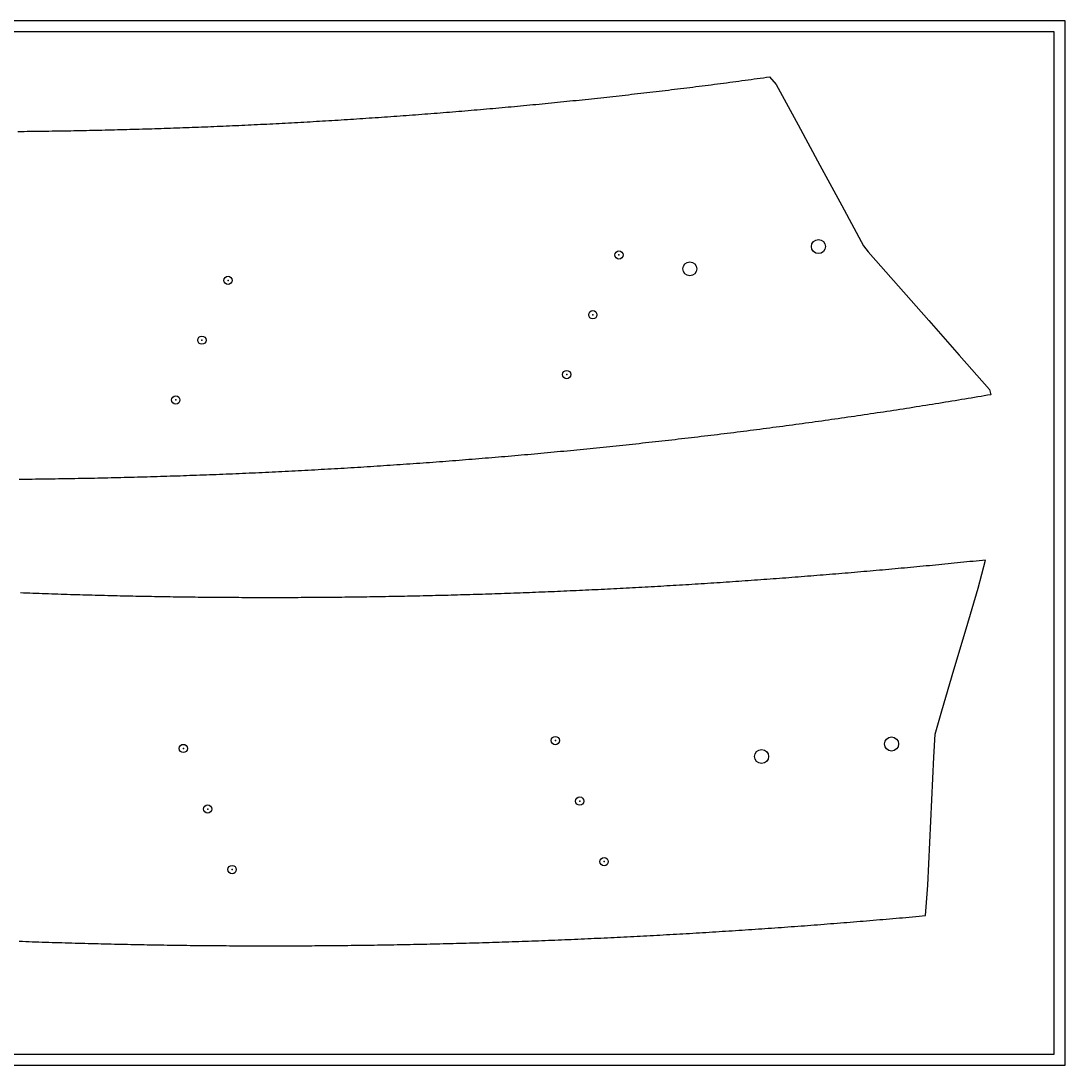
# Model space of a CAD drawing. Extents: x 15 to 497, y 19 to 601.
# Drawn here: x 290.62 to 338.62, y 18.99 to 66.99 of the extents above; entities that cross this region are included whole.
import ezdxf

# ---------------------------------------------------------------- set-up
doc = ezdxf.new("R2010")
doc.units = 0
doc.header["$PDMODE"] = 32
doc.header["$PDSIZE"] = 0.38
doc.layers.get('0').update_dxf_attribs({"linetype": 'CONTINUOUS'})
for name, color, linetype in [('CUT_SHEET', 1, 'CONTINUOUS'), ('DRILLING', 3, 'CONTINUOUS'), ('ENGRAVE', 4, 'CONTINUOUS')]:
    doc.layers.add(name, color=color, linetype=linetype)

# ---------------------------------------------------------------- blocks, each defined once
blk = doc.blocks.new('*U819')
at = {"layer": 'ENGRAVE'}
blk.add_point((0, 0), dxfattribs=at)
blk = doc.blocks.new('*U820')
at = {"layer": 'ENGRAVE', "color": 0, "linetype": 'BYBLOCK'}
for p in [(0, 0), (3, 0), (6, 0)]:
    blk.add_blockref('*U819', p, dxfattribs=at)
blk = doc.blocks.new('*U821')
at = {"layer": 'ENGRAVE'}
blk.add_point((0, 0), dxfattribs=at)
blk = doc.blocks.new('*U822')
at = {"layer": 'ENGRAVE', "color": 0, "linetype": 'BYBLOCK'}
for p in [(0, 0), (3, 0), (6, 0)]:
    blk.add_blockref('*U821', p, dxfattribs=at)
blk = doc.blocks.new('*U853')
at = {"layer": 'ENGRAVE'}
blk.add_point((0, 0), dxfattribs=at)
blk = doc.blocks.new('*U854')
at = {"layer": 'ENGRAVE', "color": 0, "linetype": 'BYBLOCK'}
for p in [(0, 0), (3, 0), (6, 0)]:
    blk.add_blockref('*U853', p, dxfattribs=at)
blk = doc.blocks.new('*U855')
at = {"layer": 'ENGRAVE'}
blk.add_point((0, 0), dxfattribs=at)
blk = doc.blocks.new('*U856')
at = {"layer": 'ENGRAVE', "color": 0, "linetype": 'BYBLOCK'}
for p in [(0, 0), (3, 0), (6, 0)]:
    blk.add_blockref('*U855', p, dxfattribs=at)

msp = doc.modelspace()

# ---------------------------------------------------------------- linework, layer by layer
for points in [[(290.478, 61.9072, 0), (290.621, 61.9087, 0), (290.764, 61.9102, 0), (290.907, 61.9118, 0), (291.051, 61.9134, 0), (291.194, 61.9151, 0), (291.337, 61.9169, 0), (291.48, 61.9187, 0), (291.623, 61.9207, 0), (291.767, 61.9227, 0), (291.91, 61.9247, 0), (292.053, 61.9269, 0), (292.196, 61.9291, 0), (292.339, 61.9314, 0), (292.483, 61.9337, 0), (292.626, 61.9361, 0), (292.769, 61.9386, 0), (292.912, 61.9412, 0), (293.055, 61.9438, 0), (293.198, 61.9465, 0), (293.341, 61.9493, 0), (293.485, 61.9522, 0), (293.628, 61.9551, 0), (293.771, 61.9581, 0), (293.914, 61.9612, 0), (294.057, 61.9643, 0), (294.2, 61.9675, 0), (294.343, 61.9708, 0), (294.486, 61.9741, 0), (294.629, 61.9775, 0), (294.772, 61.981, 0), (294.916, 61.9846, 0), (295.059, 61.9882, 0), (295.202, 61.992, 0), (295.345, 61.9957, 0), (295.488, 61.9996, 0), (295.631, 62.0035, 0), (295.774, 62.0075, 0), (295.917, 62.0116, 0), (296.06, 62.0157, 0), (296.203, 62.0199, 0), (296.346, 62.0242, 0), (296.489, 62.0286, 0), (296.632, 62.033, 0), (296.775, 62.0375, 0), (296.918, 62.0421, 0), (297.061, 62.0467, 0), (297.204, 62.0514, 0), (297.347, 62.0562, 0), (297.49, 62.0611, 0), (297.633, 62.066, 0), (297.776, 62.071, 0), (297.918, 62.0761, 0), (298.061, 62.0813, 0), (298.204, 62.0865, 0), (298.347, 62.0918, 0), (298.49, 62.0971, 0), (298.633, 62.1026, 0), (298.776, 62.1081, 0), (298.919, 62.1137, 0), (299.062, 62.1193, 0), (299.204, 62.1251, 0), (299.347, 62.1309, 0), (299.49, 62.1368, 0), (299.633, 62.1427, 0), (299.776, 62.1487, 0), (299.919, 62.1548, 0), (300.061, 62.161, 0), (300.204, 62.1672, 0), (300.347, 62.1736, 0), (300.49, 62.1799, 0), (300.633, 62.1864, 0), (300.775, 62.1929, 0), (300.918, 62.1995, 0), (301.061, 62.2062, 0), (301.204, 62.213, 0), (301.346, 62.2198, 0), (301.489, 62.2267, 0), (301.632, 62.2337, 0), (301.775, 62.2407, 0), (301.917, 62.2478, 0), (302.06, 62.255, 0), (302.203, 62.2623, 0), (302.345, 62.2696, 0), (302.488, 62.2771, 0), (302.631, 62.2845, 0), (302.773, 62.2921, 0), (302.916, 62.2997, 0), (303.059, 62.3074, 0), (303.201, 62.3152, 0), (303.344, 62.3231, 0), (303.486, 62.331, 0), (303.629, 62.339, 0), (303.772, 62.3471, 0), (303.914, 62.3552, 0), (304.057, 62.3635, 0), (304.199, 62.3717, 0), (304.342, 62.3801, 0), (304.484, 62.3886, 0), (304.627, 62.3971, 0), (304.769, 62.4057, 0), (304.912, 62.4143, 0), (305.055, 62.4231, 0), (305.197, 62.4319, 0), (305.34, 62.4408, 0), (305.482, 62.4498, 0), (305.624, 62.4588, 0), (305.767, 62.4679, 0), (305.909, 62.4771, 0), (306.052, 62.4864, 0), (306.194, 62.4957, 0), (306.337, 62.5051, 0), (306.479, 62.5146, 0), (306.621, 62.5241, 0), (306.764, 62.5338, 0), (306.906, 62.5435, 0), (307.049, 62.5533, 0), (307.191, 62.5631, 0), (307.333, 62.573, 0), (307.476, 62.5831, 0), (307.618, 62.5931, 0), (307.76, 62.6033, 0), (307.903, 62.6135, 0), (308.045, 62.6238, 0), (308.187, 62.6342, 0), (308.329, 62.6447, 0), (308.472, 62.6552, 0), (308.614, 62.6658, 0), (308.756, 62.6765, 0), (308.898, 62.6872, 0), (309.041, 62.6981, 0), (309.183, 62.709, 0), (309.325, 62.7199, 0), (309.467, 62.731, 0), (309.609, 62.7421, 0), (309.752, 62.7533, 0), (309.894, 62.7646, 0), (310.036, 62.776, 0), (310.178, 62.7874, 0), (310.32, 62.7989, 0), (310.462, 62.8105, 0), (310.604, 62.8221, 0), (310.746, 62.8339, 0), (310.889, 62.8457, 0), (311.031, 62.8576, 0), (311.173, 62.8695, 0), (311.315, 62.8815, 0), (311.457, 62.8937, 0), (311.599, 62.9058, 0), (311.741, 62.9181, 0), (311.883, 62.9304, 0), (312.025, 62.9429, 0), (312.167, 62.9553, 0), (312.309, 62.9679, 0), (312.451, 62.9805, 0), (312.593, 62.9933, 0), (312.734, 63.0061, 0), (312.876, 63.0189, 0), (313.018, 63.0319, 0), (313.16, 63.0449, 0), (313.302, 63.058, 0), (313.444, 63.0711, 0), (313.586, 63.0844, 0), (313.728, 63.0977, 0), (313.869, 63.1111, 0), (314.011, 63.1246, 0), (314.153, 63.1381, 0), (314.295, 63.1518, 0), (314.437, 63.1655, 0), (314.578, 63.1793, 0), (314.72, 63.1931, 0), (314.862, 63.2071, 0), (315.004, 63.2211, 0), (315.145, 63.2352, 0), (315.287, 63.2493, 0), (315.429, 63.2636, 0), (315.57, 63.2779, 0), (315.712, 63.2923, 0), (315.854, 63.3067, 0), (315.995, 63.3213, 0), (316.137, 63.3359, 0), (316.279, 63.3506, 0), (316.42, 63.3654, 0), (316.562, 63.3802, 0), (316.703, 63.3952, 0), (316.845, 63.4102, 0), (316.986, 63.4253, 0), (317.128, 63.4404, 0), (317.269, 63.4557, 0), (317.411, 63.471, 0), (317.552, 63.4864, 0), (317.694, 63.5018, 0), (317.835, 63.5174, 0), (317.977, 63.533, 0), (318.118, 63.5487, 0), (318.26, 63.5645, 0), (318.401, 63.5803, 0), (318.542, 63.5963, 0), (318.684, 63.6123, 0), (318.825, 63.6284, 0), (318.966, 63.6445, 0), (319.108, 63.6608, 0), (319.249, 63.6771, 0), (319.39, 63.6935, 0), (319.532, 63.71, 0), (319.673, 63.7266, 0), (319.814, 63.7432, 0), (319.955, 63.7599, 0), (320.097, 63.7767, 0), (320.238, 63.7936, 0), (320.379, 63.8105, 0), (320.52, 63.8275, 0), (320.661, 63.8446, 0), (320.802, 63.8618, 0), (320.943, 63.8791, 0), (321.085, 63.8964, 0), (321.226, 63.9138, 0), (321.367, 63.9313, 0), (321.508, 63.9489, 0), (321.649, 63.9666, 0), (321.79, 63.9843, 0), (321.931, 64.0021, 0), (322.072, 64.02, 0), (322.213, 64.038, 0), (322.354, 64.056, 0), (322.495, 64.0741, 0), (322.635, 64.0924, 0), (322.776, 64.1106, 0), (322.917, 64.129, 0), (323.058, 64.1474, 0), (323.199, 64.166, 0), (323.34, 64.1846, 0), (323.481, 64.2032, 0), (323.621, 64.222, 0), (323.762, 64.2408, 0), (323.903, 64.2598, 0), (324.044, 64.2788, 0), (324.184, 64.2978, 0), (324.325, 64.317, 0), (324.466, 64.3362, 0), (324.606, 64.3555, 0), (324.747, 64.3749, 0), (324.888, 64.3944, 0), (325.028, 64.414, 0), (325.336, 64.0715, 0), (326.341, 62.2165, 0), (327.346, 60.3614, 0), (328.351, 58.5063, 0), (329.356, 56.6513, 0)], [(329.356, 56.6513, 0), (329.563, 56.3782, 0), (330.956, 54.7943, 0), (332.35, 53.2104, 0), (333.744, 51.6265, 0), (335.138, 50.0426, 0), (335.2, 49.8034, 0), (335.051, 49.778, 0), (334.902, 49.7526, 0), (334.753, 49.7272, 0), (334.604, 49.702, 0), (334.455, 49.6769, 0), (334.306, 49.6518, 0), (334.157, 49.6269, 0), (334.008, 49.602, 0), (333.859, 49.5772, 0), (333.71, 49.5525, 0), (333.561, 49.5279, 0), (333.412, 49.5034, 0), (333.262, 49.479, 0), (333.113, 49.4547, 0), (332.964, 49.4304, 0), (332.815, 49.4063, 0), (332.666, 49.3822, 0), (332.516, 49.3582, 0), (332.367, 49.3343, 0), (332.218, 49.3105, 0), (332.069, 49.2868, 0), (331.919, 49.2631, 0), (331.77, 49.2396, 0), (331.621, 49.2161, 0), (331.472, 49.1928, 0), (331.322, 49.1695, 0), (331.173, 49.1463, 0), (331.023, 49.1232, 0), (330.874, 49.1002, 0), (330.725, 49.0772, 0), (330.575, 49.0544, 0), (330.426, 49.0317, 0), (330.276, 49.009, 0), (330.127, 48.9864, 0), (329.978, 48.9639, 0), (329.828, 48.9415, 0), (329.679, 48.9192, 0), (329.529, 48.897, 0), (329.38, 48.8748, 0), (329.23, 48.8527, 0), (329.08, 48.8308, 0), (328.931, 48.8089, 0), (328.781, 48.7871, 0), (328.632, 48.7654, 0), (328.482, 48.7438, 0), (328.333, 48.7222, 0), (328.183, 48.7008, 0), (328.033, 48.6794, 0), (327.884, 48.6581, 0), (327.734, 48.6369, 0), (327.584, 48.6158, 0), (327.435, 48.5948, 0), (327.285, 48.5739, 0), (327.135, 48.553, 0), (326.986, 48.5323, 0), (326.836, 48.5116, 0), (326.686, 48.491, 0), (326.536, 48.4705, 0), (326.387, 48.4501, 0), (326.237, 48.4297, 0), (326.087, 48.4095, 0), (325.937, 48.3893, 0), (325.788, 48.3692, 0), (325.638, 48.3493, 0), (325.488, 48.3293, 0), (325.338, 48.3095, 0), (325.188, 48.2898, 0), (325.038, 48.2701, 0), (324.888, 48.2506, 0), (324.739, 48.2311, 0), (324.589, 48.2117, 0), (324.439, 48.1924, 0), (324.289, 48.1732, 0), (324.139, 48.154, 0), (323.989, 48.135, 0), (323.839, 48.116, 0), (323.689, 48.0971, 0), (323.539, 48.0783, 0), (323.389, 48.0596, 0), (323.239, 48.041, 0), (323.089, 48.0224, 0), (322.939, 48.004, 0), (322.789, 47.9856, 0), (322.639, 47.9673, 0), (322.489, 47.9491, 0), (322.339, 47.931, 0), (322.189, 47.9129, 0), (322.039, 47.895, 0), (321.889, 47.8771, 0), (321.739, 47.8593, 0), (321.589, 47.8416, 0), (321.438, 47.824, 0), (321.288, 47.8064, 0), (321.138, 47.789, 0), (320.988, 47.7716, 0), (320.838, 47.7543, 0), (320.688, 47.7371, 0), (320.538, 47.72, 0), (320.387, 47.7029, 0), (320.237, 47.686, 0), (320.087, 47.6691, 0), (319.937, 47.6523, 0), (319.787, 47.6356, 0), (319.636, 47.619, 0), (319.486, 47.6025, 0), (319.336, 47.586, 0), (319.186, 47.5696, 0), (319.035, 47.5533, 0), (318.885, 47.5371, 0), (318.735, 47.521, 0), (318.585, 47.505, 0), (318.434, 47.489, 0), (318.284, 47.4731, 0), (318.134, 47.4573, 0), (317.983, 47.4416, 0), (317.833, 47.426, 0), (317.683, 47.4104, 0), (317.532, 47.395, 0), (317.382, 47.3796, 0), (317.232, 47.3643, 0), (317.081, 47.3491, 0), (316.931, 47.3339, 0), (316.78, 47.3189, 0), (316.63, 47.3039, 0), (316.48, 47.289, 0), (316.329, 47.2742, 0), (316.179, 47.2595, 0), (316.028, 47.2448, 0), (315.878, 47.2303, 0), (315.728, 47.2158, 0), (315.577, 47.2014, 0), (315.427, 47.1871, 0), (315.276, 47.1728, 0), (315.126, 47.1587, 0), (314.975, 47.1446, 0), (314.825, 47.1306, 0), (314.674, 47.1167, 0), (314.524, 47.1029, 0), (314.373, 47.0891, 0), (314.223, 47.0754, 0), (314.072, 47.0619, 0), (313.922, 47.0484, 0), (313.771, 47.0349, 0), (313.621, 47.0216, 0), (313.47, 47.0083, 0), (313.32, 46.9951, 0), (313.169, 46.982, 0), (313.019, 46.969, 0), (312.868, 46.9561, 0), (312.717, 46.9432, 0), (312.567, 46.9304, 0), (312.416, 46.9177, 0), (312.266, 46.9051, 0), (312.115, 46.8926, 0), (311.964, 46.8801, 0), (311.814, 46.8677, 0), (311.663, 46.8554, 0), (311.513, 46.8432, 0), (311.362, 46.8311, 0), (311.211, 46.819, 0), (311.061, 46.8071, 0), (310.91, 46.7952, 0), (310.759, 46.7834, 0), (310.609, 46.7716, 0), (310.458, 46.76, 0), (310.307, 46.7484, 0), (310.157, 46.7369, 0), (310.006, 46.7255, 0), (309.855, 46.7142, 0), (309.705, 46.7029, 0), (309.554, 46.6917, 0), (309.403, 46.6806, 0), (309.252, 46.6696, 0), (309.102, 46.6587, 0), (308.951, 46.6478, 0), (308.8, 46.637, 0), (308.65, 46.6264, 0), (308.499, 46.6157, 0), (308.348, 46.6052, 0), (308.197, 46.5947, 0), (308.047, 46.5844, 0), (307.896, 46.5741, 0), (307.745, 46.5638, 0), (307.594, 46.5537, 0), (307.443, 46.5436, 0), (307.293, 46.5337, 0), (307.142, 46.5238, 0), (306.991, 46.5139, 0), (306.84, 46.5042, 0), (306.689, 46.4945, 0), (306.539, 46.4849, 0), (306.388, 46.4754, 0), (306.237, 46.466, 0), (306.086, 46.4566, 0), (305.935, 46.4474, 0), (305.784, 46.4382, 0), (305.634, 46.4291, 0), (305.483, 46.42, 0), (305.332, 46.4111, 0), (305.181, 46.4022, 0), (305.03, 46.3934, 0), (304.879, 46.3847, 0), (304.728, 46.376, 0), (304.578, 46.3675, 0), (304.427, 46.359, 0), (304.276, 46.3506, 0), (304.125, 46.3422, 0), (303.974, 46.334, 0), (303.823, 46.3258, 0), (303.672, 46.3177, 0), (303.521, 46.3097, 0), (303.37, 46.3018, 0), (303.219, 46.2939, 0), (303.069, 46.2861, 0), (302.918, 46.2784, 0), (302.767, 46.2708, 0), (302.616, 46.2632, 0), (302.465, 46.2558, 0), (302.314, 46.2484, 0), (302.163, 46.2411, 0), (302.012, 46.2338, 0), (301.861, 46.2267, 0), (301.71, 46.2196, 0), (301.559, 46.2126, 0), (301.408, 46.2057, 0), (301.257, 46.1988, 0), (301.106, 46.192, 0), (300.955, 46.1853, 0), (300.804, 46.1787, 0), (300.653, 46.1722, 0), (300.502, 46.1657, 0), (300.351, 46.1593, 0), (300.2, 46.153, 0), (300.049, 46.1468, 0), (299.898, 46.1406, 0), (299.747, 46.1346, 0), (299.596, 46.1286, 0), (299.445, 46.1226, 0), (299.294, 46.1168, 0), (299.143, 46.111, 0), (298.992, 46.1053, 0), (298.841, 46.0997, 0), (298.69, 46.0942, 0), (298.539, 46.0887, 0), (298.388, 46.0833, 0), (298.237, 46.078, 0), (298.086, 46.0728, 0), (297.935, 46.0676, 0), (297.784, 46.0625, 0), (297.633, 46.0575, 0), (297.482, 46.0526, 0), (297.331, 46.0477, 0), (297.18, 46.043, 0), (297.029, 46.0383, 0), (296.878, 46.0337, 0), (296.727, 46.0291, 0), (296.576, 46.0246, 0), (296.425, 46.0202, 0), (296.274, 46.0159, 0), (296.122, 46.0117, 0), (295.971, 46.0075, 0), (295.82, 46.0034, 0), (295.669, 45.9994, 0), (295.518, 45.9955, 0), (295.367, 45.9916, 0), (295.216, 45.9878, 0), (295.065, 45.9841, 0), (294.914, 45.9805, 0), (294.763, 45.9769, 0), (294.612, 45.9734, 0), (294.461, 45.97, 0), (294.31, 45.9667, 0), (294.158, 45.9634, 0), (294.007, 45.9603, 0), (293.856, 45.9572, 0), (293.705, 45.9541, 0), (293.554, 45.9512, 0), (293.403, 45.9483, 0), (293.252, 45.9455, 0), (293.101, 45.9428, 0), (292.95, 45.9401, 0), (292.799, 45.9375, 0), (292.647, 45.935, 0), (292.496, 45.9326, 0), (292.345, 45.9302, 0), (292.194, 45.928, 0), (292.043, 45.9257, 0), (291.892, 45.9236, 0), (291.741, 45.9216, 0), (291.59, 45.9196, 0), (291.438, 45.9177, 0), (291.287, 45.9158, 0), (291.136, 45.9141, 0), (290.985, 45.9124, 0), (290.834, 45.9108, 0), (290.683, 45.9093, 0), (290.532, 45.9078, 0)], [(290.538, 24.6836, 0), (290.689, 24.6781, 0), (290.84, 24.6726, 0), (290.991, 24.6672, 0), (291.142, 24.6619, 0), (291.293, 24.6567, 0), (291.444, 24.6516, 0), (291.595, 24.6465, 0), (291.746, 24.6415, 0), (291.897, 24.6365, 0), (292.048, 24.6317, 0), (292.2, 24.6269, 0), (292.351, 24.6222, 0), (292.502, 24.6176, 0), (292.653, 24.613, 0), (292.804, 24.6085, 0), (292.955, 24.6041, 0), (293.106, 24.5998, 0), (293.257, 24.5955, 0), (293.408, 24.5913, 0), (293.559, 24.5872, 0), (293.71, 24.5831, 0), (293.861, 24.5792, 0), (294.012, 24.5753, 0), (294.163, 24.5714, 0), (294.314, 24.5677, 0), (294.466, 24.564, 0), (294.617, 24.5604, 0), (294.768, 24.5569, 0), (294.919, 24.5534, 0), (295.07, 24.55, 0), (295.221, 24.5467, 0), (295.372, 24.5435, 0), (295.523, 24.5403, 0), (295.674, 24.5372, 0), (295.825, 24.5342, 0), (295.976, 24.5312, 0), (296.128, 24.5284, 0), (296.279, 24.5256, 0), (296.43, 24.5228, 0), (296.581, 24.5202, 0), (296.732, 24.5176, 0), (296.883, 24.5151, 0), (297.034, 24.5126, 0), (297.185, 24.5102, 0), (297.336, 24.508, 0), (297.487, 24.5057, 0), (297.639, 24.5036, 0), (297.79, 24.5015, 0), (297.941, 24.4995, 0), (298.092, 24.4976, 0), (298.243, 24.4957, 0), (298.394, 24.4939, 0), (298.545, 24.4922, 0), (298.696, 24.4905, 0), (298.847, 24.489, 0), (298.999, 24.4875, 0), (299.15, 24.486, 0), (299.301, 24.4847, 0), (299.452, 24.4834, 0), (299.603, 24.4822, 0), (299.754, 24.481, 0), (299.905, 24.48, 0), (300.056, 24.479, 0), (300.208, 24.478, 0), (300.359, 24.4772, 0), (300.51, 24.4764, 0), (300.661, 24.4757, 0), (300.812, 24.4751, 0), (300.963, 24.4745, 0), (301.114, 24.474, 0), (301.265, 24.4736, 0), (301.416, 24.4732, 0), (301.568, 24.473, 0), (301.719, 24.4727, 0), (301.87, 24.4726, 0), (302.021, 24.4725, 0), (302.172, 24.4726, 0), (302.323, 24.4726, 0), (302.474, 24.4728, 0), (302.625, 24.473, 0), (302.777, 24.4733, 0), (302.928, 24.4737, 0), (303.079, 24.4741, 0), (303.23, 24.4746, 0), (303.381, 24.4752, 0), (303.532, 24.4758, 0), (303.683, 24.4766, 0), (303.834, 24.4774, 0), (303.985, 24.4782, 0), (304.137, 24.4792, 0), (304.288, 24.4802, 0), (304.439, 24.4812, 0), (304.59, 24.4824, 0), (304.741, 24.4836, 0), (304.892, 24.4849, 0), (305.043, 24.4863, 0), (305.194, 24.4877, 0), (305.345, 24.4892, 0), (305.497, 24.4908, 0), (305.648, 24.4924, 0), (305.799, 24.4941, 0), (305.95, 24.4959, 0), (306.101, 24.4978, 0), (306.252, 24.4997, 0), (306.403, 24.5017, 0), (306.554, 24.5038, 0), (306.705, 24.5059, 0), (306.856, 24.5081, 0), (307.008, 24.5104, 0), (307.159, 24.5128, 0), (307.31, 24.5152, 0), (307.461, 24.5177, 0), (307.612, 24.5203, 0), (307.763, 24.5229, 0), (307.914, 24.5256, 0), (308.065, 24.5284, 0), (308.216, 24.5312, 0), (308.367, 24.5341, 0), (308.519, 24.5371, 0), (308.67, 24.5402, 0), (308.821, 24.5433, 0), (308.972, 24.5465, 0), (309.123, 24.5498, 0), (309.274, 24.5531, 0), (309.425, 24.5565, 0), (309.576, 24.56, 0), (309.727, 24.5636, 0), (309.878, 24.5672, 0), (310.029, 24.5709, 0), (310.18, 24.5746, 0), (310.331, 24.5785, 0), (310.483, 24.5824, 0), (310.634, 24.5863, 0), (310.785, 24.5904, 0), (310.936, 24.5945, 0), (311.087, 24.5987, 0), (311.238, 24.6029, 0), (311.389, 24.6072, 0), (311.54, 24.6116, 0), (311.691, 24.6161, 0), (311.842, 24.6206, 0), (311.993, 24.6252, 0), (312.144, 24.6299, 0), (312.295, 24.6346, 0), (312.446, 24.6394, 0), (312.597, 24.6443, 0), (312.748, 24.6493, 0), (312.899, 24.6543, 0), (313.05, 24.6594, 0), (313.201, 24.6645, 0), (313.352, 24.6697, 0), (313.504, 24.675, 0), (313.655, 24.6804, 0), (313.806, 24.6858, 0), (313.957, 24.6913, 0), (314.108, 24.6969, 0), (314.259, 24.7026, 0), (314.41, 24.7083, 0), (314.561, 24.7141, 0), (314.712, 24.7199, 0), (314.863, 24.7258, 0), (315.014, 24.7318, 0), (315.165, 24.7379, 0), (315.316, 24.744, 0), (315.467, 24.7502, 0), (315.618, 24.7564, 0), (315.769, 24.7628, 0), (315.92, 24.7692, 0), (316.071, 24.7757, 0), (316.222, 24.7822, 0), (316.373, 24.7888, 0), (316.524, 24.7955, 0), (316.675, 24.8022, 0), (316.826, 24.809, 0), (316.976, 24.8159, 0), (317.127, 24.8229, 0), (317.278, 24.8299, 0), (317.429, 24.837, 0), (317.58, 24.8441, 0), (317.731, 24.8514, 0), (317.882, 24.8587, 0), (318.033, 24.866, 0), (318.184, 24.8735, 0), (318.335, 24.881, 0), (318.486, 24.8885, 0), (318.637, 24.8962, 0), (318.788, 24.9039, 0), (318.939, 24.9116, 0), (319.09, 24.9195, 0), (319.241, 24.9274, 0), (319.392, 24.9354, 0), (319.542, 24.9434, 0), (319.693, 24.9515, 0), (319.844, 24.9597, 0), (319.995, 24.968, 0), (320.146, 24.9763, 0), (320.297, 24.9847, 0), (320.448, 24.9931, 0), (320.599, 25.0017, 0), (320.75, 25.0103, 0), (320.9, 25.0189, 0), (321.051, 25.0276, 0), (321.202, 25.0364, 0), (321.353, 25.0453, 0), (321.504, 25.0542, 0), (321.655, 25.0632, 0), (321.806, 25.0723, 0), (321.956, 25.0814, 0), (322.107, 25.0906, 0), (322.258, 25.0999, 0), (322.409, 25.1092, 0), (322.56, 25.1186, 0), (322.711, 25.1281, 0), (322.861, 25.1377, 0), (323.012, 25.1473, 0), (323.163, 25.1569, 0), (323.314, 25.1667, 0), (323.465, 25.1765, 0), (323.616, 25.1864, 0), (323.766, 25.1963, 0), (323.917, 25.2063, 0), (324.068, 25.2164, 0), (324.219, 25.2266, 0), (324.369, 25.2368, 0), (324.52, 25.247, 0), (324.671, 25.2574, 0), (324.822, 25.2678, 0), (324.973, 25.2783, 0), (325.123, 25.2888, 0), (325.274, 25.2995, 0), (325.425, 25.3101, 0), (325.576, 25.3209, 0), (325.726, 25.3317, 0), (325.877, 25.3426, 0), (326.028, 25.3535, 0), (326.178, 25.3646, 0), (326.329, 25.3756, 0), (326.48, 25.3868, 0), (326.631, 25.398, 0), (326.781, 25.4093, 0), (326.932, 25.4207, 0), (327.083, 25.4321, 0), (327.233, 25.4436, 0), (327.384, 25.4551, 0), (327.535, 25.4667, 0), (327.685, 25.4784, 0), (327.836, 25.4902, 0), (327.987, 25.502, 0), (328.137, 25.5139, 0), (328.288, 25.5258, 0), (328.439, 25.5378, 0), (328.589, 25.5499, 0), (328.74, 25.5621, 0), (328.891, 25.5743, 0), (329.041, 25.5866, 0), (329.192, 25.5989, 0), (329.342, 25.6113, 0), (329.493, 25.6238, 0), (329.644, 25.6364, 0), (329.794, 25.649, 0), (329.945, 25.6617, 0), (330.095, 25.6744, 0), (330.246, 25.6872, 0), (330.397, 25.7001, 0), (330.547, 25.713, 0), (330.698, 25.726, 0), (330.848, 25.7391, 0), (330.999, 25.7523, 0), (331.149, 25.7655, 0), (331.3, 25.7787, 0), (331.45, 25.7921, 0), (331.601, 25.8055, 0), (331.751, 25.819, 0), (331.902, 25.8325, 0), (332.052, 25.8461, 0), (332.203, 25.8598, 0), (332.311, 27.2653, 0), (332.401, 29.2253, 0), (332.492, 31.1854, 0), (332.583, 33.1454, 0), (332.64, 34.2061, 0), (332.949, 35.2754, 0), (333.507, 37.1566, 0), (334.065, 39.0379, 0), (334.622, 40.9191, 0), (334.959, 42.204, 0), (334.816, 42.1891, 0), (334.672, 42.1743, 0), (334.529, 42.1596, 0), (334.386, 42.1449, 0), (334.242, 42.1303, 0), (334.099, 42.1157, 0), (333.955, 42.1012, 0), (333.812, 42.0868, 0), (333.668, 42.0724, 0), (333.525, 42.0581, 0), (333.382, 42.0438, 0), (333.238, 42.0297, 0), (333.095, 42.0155, 0), (332.951, 42.0015, 0), (332.808, 41.9875, 0), (332.664, 41.9735, 0), (332.521, 41.9597, 0), (332.377, 41.9459, 0), (332.234, 41.9321, 0), (332.09, 41.9184, 0), (331.947, 41.9048, 0), (331.803, 41.8912, 0), (331.66, 41.8777, 0), (331.516, 41.8643, 0), (331.373, 41.8509, 0), (331.229, 41.8376, 0), (331.086, 41.8244, 0), (330.942, 41.8112, 0), (330.799, 41.7981, 0), (330.655, 41.785, 0), (330.512, 41.772, 0), (330.368, 41.7591, 0), (330.225, 41.7462, 0), (330.081, 41.7334, 0), (329.937, 41.7207, 0), (329.794, 41.708, 0), (329.65, 41.6954, 0), (329.507, 41.6829, 0), (329.363, 41.6704, 0), (329.22, 41.6579, 0), (329.076, 41.6456, 0), (328.932, 41.6333, 0), (328.789, 41.621, 0), (328.645, 41.6089, 0), (328.502, 41.5968, 0), (328.358, 41.5847, 0), (328.215, 41.5727, 0), (328.071, 41.5608, 0), (327.927, 41.5489, 0), (327.784, 41.5372, 0), (327.64, 41.5254, 0), (327.497, 41.5138, 0), (327.353, 41.5022, 0), (327.209, 41.4906, 0), (327.066, 41.4791, 0), (326.922, 41.4677, 0), (326.779, 41.4564, 0), (326.635, 41.4451, 0), (326.491, 41.4339, 0), (326.348, 41.4227, 0), (326.204, 41.4116, 0), (326.06, 41.4006, 0), (325.917, 41.3896, 0), (325.773, 41.3787, 0), (325.63, 41.3679, 0), (325.486, 41.3571, 0), (325.342, 41.3464, 0), (325.199, 41.3357, 0), (325.055, 41.3251, 0), (324.911, 41.3146, 0), (324.768, 41.3042, 0), (324.624, 41.2938, 0), (324.48, 41.2834, 0), (324.337, 41.2732, 0), (324.193, 41.263, 0), (324.049, 41.2528, 0), (323.906, 41.2428, 0), (323.762, 41.2328, 0), (323.618, 41.2228, 0), (323.475, 41.2129, 0), (323.331, 41.2031, 0), (323.187, 41.1934, 0), (323.044, 41.1837, 0), (322.9, 41.174, 0), (322.756, 41.1645, 0), (322.613, 41.155, 0), (322.469, 41.1456, 0), (322.325, 41.1362, 0), (322.182, 41.1269, 0), (322.038, 41.1177, 0), (321.894, 41.1085, 0), (321.751, 41.0994, 0), (321.607, 41.0903, 0), (321.463, 41.0814, 0), (321.32, 41.0724, 0), (321.176, 41.0636, 0), (321.032, 41.0548, 0), (320.889, 41.0461, 0), (320.745, 41.0374, 0), (320.601, 41.0288, 0), (320.458, 41.0203, 0), (320.314, 41.0118, 0), (320.17, 41.0034, 0), (320.027, 40.9951, 0), (319.883, 40.9868, 0), (319.739, 40.9786, 0), (319.596, 40.9705, 0), (319.452, 40.9624, 0), (319.308, 40.9544, 0), (319.165, 40.9465, 0), (319.021, 40.9386, 0), (318.877, 40.9308, 0), (318.733, 40.923, 0), (318.59, 40.9154, 0), (318.446, 40.9077, 0), (318.302, 40.9002, 0), (318.159, 40.8927, 0), (318.015, 40.8853, 0), (317.871, 40.8779, 0), (317.728, 40.8706, 0), (317.584, 40.8634, 0), (317.44, 40.8562, 0), (317.297, 40.8491, 0), (317.153, 40.8421, 0), (317.009, 40.8351, 0), (316.865, 40.8282, 0), (316.722, 40.8214, 0), (316.578, 40.8146, 0), (316.434, 40.8079, 0), (316.291, 40.8013, 0), (316.147, 40.7947, 0), (316.003, 40.7882, 0), (315.86, 40.7818, 0), (315.716, 40.7754, 0), (315.572, 40.7691, 0), (315.429, 40.7628, 0), (315.285, 40.7567, 0), (315.141, 40.7506, 0), (314.997, 40.7445, 0), (314.854, 40.7385, 0), (314.71, 40.7326, 0), (314.566, 40.7268, 0), (314.423, 40.721, 0), (314.279, 40.7153, 0), (314.135, 40.7096, 0), (313.992, 40.704, 0), (313.848, 40.6985, 0), (313.704, 40.693, 0), (313.561, 40.6876, 0), (313.417, 40.6823, 0), (313.273, 40.6771, 0), (313.13, 40.6719, 0), (312.986, 40.6667, 0), (312.842, 40.6617, 0), (312.698, 40.6567, 0), (312.555, 40.6518, 0), (312.411, 40.6469, 0), (312.267, 40.6421, 0), (312.124, 40.6374, 0), (311.98, 40.6327, 0), (311.836, 40.6281, 0), (311.693, 40.6236, 0), (311.549, 40.6191, 0), (311.405, 40.6147, 0), (311.262, 40.6104, 0), (311.118, 40.6061, 0), (310.974, 40.6019, 0), (310.831, 40.5978, 0), (310.687, 40.5938, 0), (310.543, 40.5898, 0), (310.4, 40.5858, 0), (310.256, 40.582, 0), (310.112, 40.5782, 0), (309.969, 40.5744, 0), (309.825, 40.5708, 0), (309.681, 40.5672, 0), (309.538, 40.5636, 0), (309.394, 40.5602, 0), (309.25, 40.5568, 0), (309.107, 40.5534, 0), (308.963, 40.5502, 0), (308.82, 40.547, 0), (308.676, 40.5439, 0), (308.532, 40.5408, 0), (308.389, 40.5378, 0), (308.245, 40.5349, 0), (308.101, 40.532, 0), (307.958, 40.5292, 0), (307.814, 40.5265, 0), (307.67, 40.5238, 0), (307.527, 40.5212, 0), (307.383, 40.5187, 0), (307.24, 40.5162, 0), (307.096, 40.5138, 0), (306.952, 40.5115, 0), (306.809, 40.5092, 0), (306.665, 40.5071, 0), (306.521, 40.5049, 0), (306.378, 40.5029, 0), (306.234, 40.5009, 0), (306.091, 40.4989, 0), (305.947, 40.4971, 0), (305.803, 40.4953, 0), (305.66, 40.4936, 0), (305.516, 40.4919, 0), (305.373, 40.4903, 0), (305.229, 40.4888, 0), (305.085, 40.4873, 0), (304.942, 40.4859, 0), (304.798, 40.4846, 0), (304.655, 40.4834, 0), (304.511, 40.4822, 0), (304.367, 40.4811, 0), (304.224, 40.48, 0), (304.08, 40.479, 0), (303.937, 40.4781, 0), (303.793, 40.4772, 0), (303.649, 40.4765, 0), (303.506, 40.4757, 0), (303.362, 40.4751, 0), (303.219, 40.4745, 0), (303.075, 40.474, 0), (302.932, 40.4736, 0), (302.788, 40.4732, 0), (302.644, 40.4729, 0), (302.501, 40.4726, 0), (302.357, 40.4725, 0), (302.214, 40.4723, 0), (302.07, 40.4723, 0), (301.927, 40.4723, 0), (301.783, 40.4724, 0), (301.64, 40.4726, 0), (301.496, 40.4728, 0), (301.353, 40.4731, 0), (301.209, 40.4735, 0), (301.066, 40.4739, 0), (300.922, 40.4744, 0), (300.778, 40.475, 0), (300.635, 40.4756, 0), (300.491, 40.4764, 0), (300.348, 40.4771, 0), (300.204, 40.478, 0), (300.061, 40.4789, 0), (299.917, 40.4799, 0), (299.774, 40.4809, 0), (299.63, 40.482, 0), (299.487, 40.4832, 0), (299.344, 40.4845, 0), (299.2, 40.4858, 0), (299.057, 40.4872, 0), (298.913, 40.4887, 0), (298.77, 40.4902, 0), (298.626, 40.4918, 0), (298.483, 40.4935, 0), (298.339, 40.4952, 0), (298.196, 40.497, 0), (298.052, 40.4989, 0), (297.909, 40.5008, 0), (297.766, 40.5028, 0), (297.622, 40.5049, 0), (297.479, 40.5071, 0), (297.335, 40.5093, 0), (297.192, 40.5116, 0), (297.048, 40.5139, 0), (296.905, 40.5163, 0), (296.762, 40.5188, 0), (296.618, 40.5214, 0), (296.475, 40.524, 0), (296.331, 40.5267, 0), (296.188, 40.5295, 0), (296.045, 40.5323, 0), (295.901, 40.5352, 0), (295.758, 40.5382, 0), (295.615, 40.5413, 0), (295.471, 40.5444, 0), (295.328, 40.5476, 0), (295.185, 40.5508, 0), (295.041, 40.5541, 0), (294.898, 40.5575, 0), (294.755, 40.561, 0), (294.611, 40.5645, 0), (294.468, 40.5681, 0), (294.325, 40.5718, 0), (294.181, 40.5755, 0), (294.038, 40.5794, 0), (293.895, 40.5832, 0), (293.751, 40.5872, 0), (293.608, 40.5912, 0), (293.465, 40.5953, 0), (293.322, 40.5995, 0), (293.178, 40.6037, 0), (293.035, 40.608, 0), (292.892, 40.6124, 0), (292.749, 40.6168, 0), (292.605, 40.6213, 0), (292.462, 40.6259, 0), (292.319, 40.6305, 0), (292.176, 40.6353, 0), (292.033, 40.64, 0), (291.889, 40.6449, 0), (291.746, 40.6498, 0), (291.603, 40.6548, 0), (291.46, 40.6599, 0), (291.317, 40.665, 0), (291.173, 40.6703, 0), (291.03, 40.6755, 0), (290.887, 40.6809, 0), (290.744, 40.6863, 0), (290.601, 40.6918, 0)]]:
    msp.add_polyline3d(points)
at = {"layer": 'CUT_SHEET'}
for points in [[(242.6176, 66.9881), (242.6176, 18.9881), (338.6176, 18.9881), (338.6176, 66.9881)], [(243.1176, 66.4881), (243.1176, 19.4881), (338.1176, 19.4881), (338.1176, 66.4881)]]:
    msp.add_lwpolyline(points, close=True, dxfattribs=at)
at = {"layer": 'DRILLING'}
for centre in [(327.2793, 56.6155), (321.3674, 55.5911), (330.6389, 33.7493), (324.6663, 33.1757)]:
    msp.add_circle(centre, 0.3225, dxfattribs=at)

# ---------------------------------------------------------------- block references
at = {"layer": 'ENGRAVE', "xscale": -1, "rotation": 246.3976192570367}
for name, p in [('*U856', (315.707, 50.73)), ('*U854', (297.7363, 49.5629))]:
    msp.add_blockref(name, p, dxfattribs=at)
at = {"layer": 'ENGRAVE', "rotation": 111.9205044569372}
for name, p in [('*U820', (317.4266, 28.3403)), ('*U822', (300.3259, 27.9769))]:
    msp.add_blockref(name, p, dxfattribs=at)

doc.saveas('drawing.dxf')
